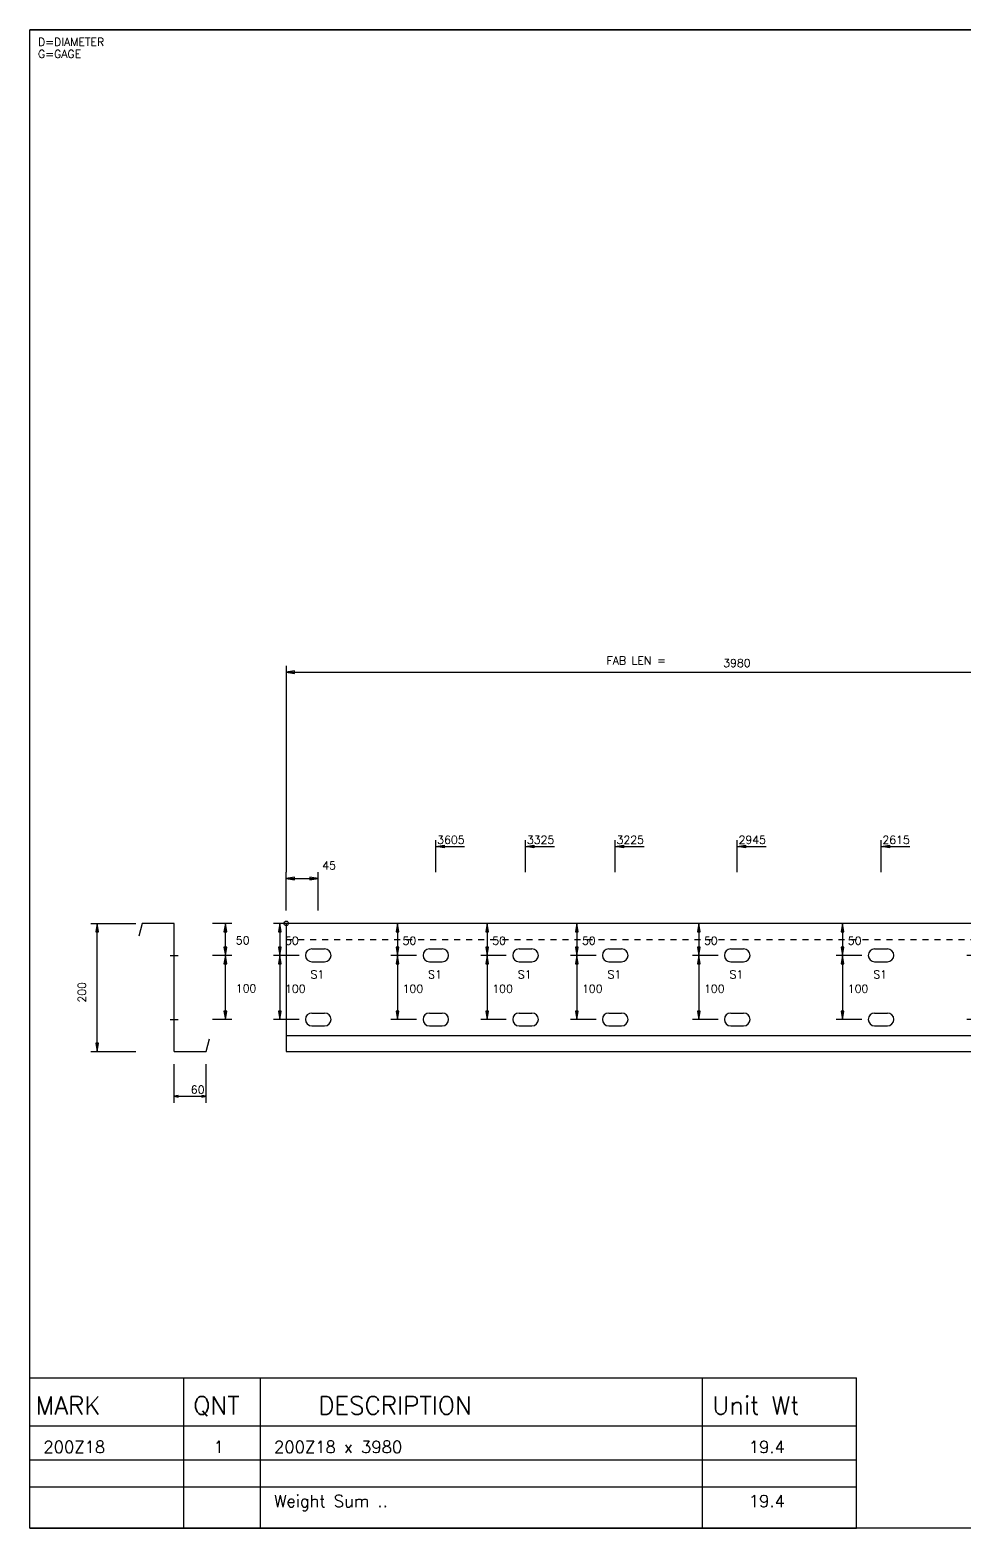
# Model space of a CAD drawing. Extents: x 0 to 428, y 0 to 297.
# Drawn here: x 0 to 185.2, y 0 to 297 of the extents above; entities that cross this region are included whole.
import ezdxf

# ---------------------------------------------------------------- set-up
doc = ezdxf.new("R2010")
doc.units = 0
doc.linetypes.add('CONTIN', pattern=[0])
doc.linetypes.add('DASHED', pattern=[2.38, 1.19, -1.19])
doc.layers.get('0').update_dxf_attribs({"linetype": 'CONTIN'})
for name, color, linetype in [('1', 7, 'CONTIN'), ('10', 7, 'CONTIN'), ('11', 7, 'CONTIN'), ('14', 7, 'CONTIN'), ('15', 6, 'CONTIN'), ('2', 7, 'CONTIN'), ('21', 7, 'CONTIN'), ('22', 7, 'CONTIN'), ('3', 1, 'CONTIN'), ('6', 4, 'CONTIN'), ('7', 3, 'DASHED')]:
    doc.layers.add(name, color=color, linetype=linetype)
doc.styles.add('SIMPLEX', font='SIMPLEX')

# ---------------------------------------------------------------- blocks, each defined once
blk = doc.blocks.new('CZEBORDR')
at = {"layer": '22'}
for p, q in [((0, 0), (0, 297)), ((0, 297), (420, 297)), ((420, 297), (420, 0)), ((420, 0), (0, 0))]:
    blk.add_line(p, q, dxfattribs=at)
blk = doc.blocks.new('LOGO')
at = {"linetype": 'CONTINUOUS'}
blk.add_line((0, 297), (-420, 297), dxfattribs=at)
at = {"layer": '14'}
for q in [(-420, 61.91), (-256.17, 0)]:
    blk.add_line((-420, 0), q, dxfattribs=at)
at = {"layer": '22'}
for p, q in [((-420, 0), (-420, 297)), ((0, 0), (-420, 0))]:
    blk.add_line(p, q, dxfattribs=at)
blk = doc.blocks.new('CZEBOLT')
at = {"layer": '21', "style": 'SIMPLEX'}
for s, p in [('D=DIAMETER', (0, 2.381)), ('G=GAGE', (0, 0))]:
    blk.add_text(s, height=1.587, dxfattribs=at).set_placement(p)
blk = doc.blocks.new('CZEPLATE')
at = {"layer": '14'}
for p, q in [((0, 29.766), (163.83, 29.766)), ((0, 0), (0, 29.766)), ((30.48, 0), (30.48, 29.766)), ((45.72, 0), (45.72, 29.766)), ((133.35, 0), (133.35, 29.766)), ((163.83, 0), (163.83, 29.766)), ((163.83, 0), (163.83, 29.766)), ((0, 20.241), (163.83, 20.241)), ((0, 13.543), (163.83, 13.543)), ((0, 8.186), (163.83, 8.186)), ((0, 0), (163.83, 0))]:
    blk.add_line(p, q, dxfattribs=at)
at = {"layer": '14', "style": 'SIMPLEX'}
for s, height, p in [('MARK', 3.572, (1.143, 22.527)), ('QNT', 3.572, (32.385, 22.527)), ('DESCRIPTION', 3.572, (57.15, 22.527)), ('Unit Wt', 3.572, (135.255, 22.527)), ('200Z18', 2.381, (2.667, 14.883)), ('  1', 2.381, (33.147, 14.883)), ('200Z18 x 3980', 2.381, (48.387, 14.883)), ('   19.4', 2.381, (137.16, 14.883)), ('Weight Sum ..', 2.381, (48.387, 4.167)), ('   19.4', 2.381, (137.16, 4.167))]:
    blk.add_text(s, height=height, dxfattribs=at).set_placement(p)
blk = doc.blocks.new('ZSECTN')
at = {"layer": '10'}
for p, q in [((-6.35, 25.4), (-6.985, 22.86)), ((0, 25.4), (-6.35, 25.4)), ((0, 0), (0, 25.4)), ((0, 0), (6.35, 0)), ((6.35, 0), (6.985, 2.54))]:
    blk.add_line(p, q, dxfattribs=at)
blk = doc.blocks.new('ARROW')
at = {"layer": '2'}
for p, q in [((0, 0), (-1.651, 0.275)), ((-1.651, 0.275), (-1.651, -0.275)), ((-1.651, -0.275), (0, 0))]:
    blk.add_line(p, q, dxfattribs=at)
blk = doc.blocks.new('TICK')
at = {"layer": '1'}
blk.add_line((-1.6, 0), (1.6, 0), dxfattribs=at)
blk = doc.blocks.new('CZESECTN')
at = {"layer": '2'}
for p, q in [((12.065, 55.88), (20.955, 55.88)), ((13.335, 30.48), (13.335, 55.88)), ((40.005, 55.88), (36.195, 55.88)), ((38.735, 49.53), (38.735, 55.88)), ((40.005, 49.53), (36.195, 49.53)), ((40.005, 49.53), (36.195, 49.53)), ((38.735, 36.83), (38.735, 49.53)), ((40.005, 36.83), (36.195, 36.83)), ((12.065, 30.48), (20.955, 30.48)), ((28.575, 20.32), (28.575, 27.94)), ((34.925, 20.32), (34.925, 27.94)), ((28.575, 21.59), (34.925, 21.59))]:
    blk.add_line(p, q, dxfattribs=at)
at = {"layer": '1'}
blk.add_blockref('ZSECTN', (28.575, 30.48), dxfattribs=at)
at = {"layer": '2'}
for p, rotation in [((13.335, 55.88), 90), ((38.735, 55.88), 90), ((38.735, 49.53), -90), ((38.735, 49.53), 90), ((38.735, 36.83), -90), ((13.335, 30.48), -90)]:
    blk.add_blockref('ARROW', p, dxfattribs=dict(at, rotation=rotation))
at = {"layer": '2', "xscale": 0.5, "yscale": 0.5, "zscale": 0.5, "rotation": 180}
blk.add_blockref('ARROW', (28.575, 21.59), dxfattribs=at)
at = {"layer": '2', "xscale": 0.5, "yscale": 0.5, "zscale": 0.5}
blk.add_blockref('ARROW', (34.925, 21.59), dxfattribs=at)
at = {"layer": '6', "xscale": 0.5, "yscale": 0.5, "zscale": 0.5}
for p in [(28.575, 49.53), (28.575, 36.83)]:
    blk.add_blockref('TICK', p, dxfattribs=at)
at = {"layer": '11', "style": 'SIMPLEX'}
for s, p in [('50', (40.799, 51.721)), ('100', (40.799, 42.196)), ('60', (31.888, 22.119))]:
    blk.add_text(s, height=1.587, dxfattribs=at).set_placement(p)
blk.add_text('200', height=1.587, rotation=90, dxfattribs=at).set_placement((11.093, 40.164))
blk = doc.blocks.new('MAG_CRCL')
at = {"layer": '15'}
blk.add_circle((0, 0), 0.889, dxfattribs=at)
blk = doc.blocks.new('WBSLOT')
at = {"layer": '6'}
for p, q in [((-1.27, 1.27), (1.27, 1.27)), ((-1.27, -1.27), (1.27, -1.27))]:
    blk.add_line(p, q, dxfattribs=at)
for centre, start, end in [((-1.27, 0), 90, 270), ((1.27, 0), 270, 90)]:
    blk.add_arc(centre, 1.27, start, end, dxfattribs=at)
blk = doc.blocks.new('CZEPIECE')
at = {"layer": '1'}
for p, q in [((394.6, 55.88), (50.8, 55.88)), ((50.8, 55.88), (50.8, 30.48)), ((394.6, 30.48), (394.6, 55.88)), ((50.8, 33.655), (394.6, 33.655)), ((50.8, 30.48), (394.6, 30.48))]:
    blk.add_line(p, q, dxfattribs=at)
at = {"layer": '2'}
for p, q in [((50.8, 106.934), (50.8, 66.04)), ((394.6, 106.934), (394.6, 66.04)), ((50.8, 105.664), (394.6, 105.664)), ((394.6, 92.71), (394.6, 85.09)), ((394.6, 91.44), (407.3, 91.44)), ((80.458, 66.04), (80.458, 72.39)), ((98.238, 66.04), (98.238, 72.39)), ((116.018, 66.04), (116.018, 72.39)), ((140.205, 66.04), (140.205, 72.39)), ((168.711, 66.04), (168.711, 72.39)), ((194.626, 66.04), (194.626, 72.39)), ((305.799, 66.04), (305.799, 72.39)), ((385.71, 66.04), (385.71, 72.39)), ((394.6, 66.04), (394.6, 72.39)), ((80.458, 71.12), (86.173, 71.12)), ((98.238, 71.12), (103.953, 71.12)), ((116.018, 71.12), (121.733, 71.12)), ((140.205, 71.12), (145.92, 71.12)), ((168.711, 71.12), (174.426, 71.12)), ((194.626, 71.12), (200.341, 71.12)), ((305.799, 71.12), (311.514, 71.12)), ((385.71, 71.12), (391.425, 71.12)), ((391.425, 71.12), (394.6, 71.12)), ((50.8, 58.42), (50.8, 66.04)), ((57.15, 58.42), (57.15, 66.04)), ((50.8, 64.77), (57.15, 64.77)), ((55.88, 55.88), (48.26, 55.88)), ((49.53, 55.88), (49.53, 49.53)), ((79.188, 55.88), (71.568, 55.88)), ((72.838, 55.88), (72.838, 49.53)), ((96.968, 55.88), (89.348, 55.88)), ((90.618, 55.88), (90.618, 49.53)), ((114.748, 55.88), (107.128, 55.88)), ((108.398, 55.88), (108.398, 49.53)), ((138.935, 55.88), (131.315, 55.88)), ((132.585, 55.88), (132.585, 49.53)), ((167.441, 55.88), (159.821, 55.88)), ((161.091, 55.88), (161.091, 49.53)), ((193.356, 55.88), (185.736, 55.88)), ((187.006, 55.88), (187.006, 49.53)), ((304.529, 55.88), (296.909, 55.88)), ((298.179, 55.88), (298.179, 49.53)), ((384.44, 55.88), (376.82, 55.88)), ((378.09, 55.88), (378.09, 49.53)), ((53.34, 49.53), (48.26, 49.53)), ((53.34, 49.53), (48.26, 49.53)), ((49.53, 49.53), (49.53, 36.83)), ((76.648, 49.53), (71.568, 49.53)), ((76.648, 49.53), (71.568, 49.53)), ((72.838, 49.53), (72.838, 36.83)), ((94.428, 49.53), (89.348, 49.53)), ((94.428, 49.53), (89.348, 49.53)), ((90.618, 49.53), (90.618, 36.83)), ((112.208, 49.53), (107.128, 49.53)), ((112.208, 49.53), (107.128, 49.53)), ((108.398, 49.53), (108.398, 36.83)), ((136.395, 49.53), (131.315, 49.53)), ((136.395, 49.53), (131.315, 49.53)), ((132.585, 49.53), (132.585, 36.83)), ((164.901, 49.53), (159.821, 49.53)), ((164.901, 49.53), (159.821, 49.53)), ((161.091, 49.53), (161.091, 36.83)), ((190.816, 49.53), (185.736, 49.53)), ((190.816, 49.53), (185.736, 49.53)), ((187.006, 49.53), (187.006, 36.83)), ((301.989, 49.53), (296.909, 49.53)), ((301.989, 49.53), (296.909, 49.53)), ((298.179, 49.53), (298.179, 36.83)), ((381.9, 49.53), (376.82, 49.53)), ((381.9, 49.53), (376.82, 49.53)), ((378.09, 49.53), (378.09, 36.83)), ((53.34, 36.83), (48.26, 36.83)), ((76.648, 36.83), (71.568, 36.83)), ((94.428, 36.83), (89.348, 36.83)), ((112.208, 36.83), (107.128, 36.83)), ((136.395, 36.83), (131.315, 36.83)), ((164.901, 36.83), (159.821, 36.83)), ((190.816, 36.83), (185.736, 36.83)), ((301.989, 36.83), (296.909, 36.83)), ((381.9, 36.83), (376.82, 36.83))]:
    blk.add_line(p, q, dxfattribs=at)
at = {"layer": '7'}
blk.add_line((50.8, 52.705), (394.6, 52.705), dxfattribs=at)
at = {"rotation": 180}
blk.add_blockref('ARROW', (394.6, 91.44), dxfattribs=at)
at = {"layer": '1', "xscale": -1}
for p in [(80.458, 71.12), (98.238, 71.12), (116.018, 71.12), (140.205, 71.12), (168.711, 71.12), (194.626, 71.12), (305.799, 71.12), (385.71, 71.12)]:
    blk.add_blockref('ARROW', p, dxfattribs=at)
at = {"layer": '15', "xscale": 0.5, "yscale": 0.5, "zscale": 0.5}
for p in [(50.8, 55.88), (394.6, 55.88)]:
    blk.add_blockref('MAG_CRCL', p, dxfattribs=at)
at = {"layer": '2'}
for p, rotation in [((50.8, 105.664), 180), ((50.8, 64.77), 180), ((49.53, 55.88), 90), ((72.838, 55.88), 90), ((90.618, 55.88), 90), ((108.398, 55.88), 90), ((132.585, 55.88), 90), ((161.091, 55.88), 90), ((187.006, 55.88), 90), ((298.179, 55.88), 90), ((378.09, 55.88), 90), ((49.53, 49.53), -90), ((72.838, 49.53), -90), ((90.618, 49.53), -90), ((108.398, 49.53), -90), ((132.585, 49.53), -90), ((161.091, 49.53), -90), ((187.006, 49.53), -90), ((298.179, 49.53), -90), ((378.09, 49.53), -90), ((49.53, 49.53), 90), ((72.838, 49.53), 90), ((90.618, 49.53), 90), ((108.398, 49.53), 90), ((132.585, 49.53), 90), ((161.091, 49.53), 90), ((187.006, 49.53), 90), ((298.179, 49.53), 90), ((378.09, 49.53), 90), ((49.53, 36.83), -90), ((72.838, 36.83), -90), ((90.618, 36.83), -90), ((108.398, 36.83), -90), ((132.585, 36.83), -90), ((161.091, 36.83), -90), ((187.006, 36.83), -90), ((298.179, 36.83), -90), ((378.09, 36.83), -90)]:
    blk.add_blockref('ARROW', p, dxfattribs=dict(at, rotation=rotation))
for p in [(394.6, 105.664), (57.15, 64.77)]:
    blk.add_blockref('ARROW', p, dxfattribs=at)
at = {"layer": '2', "xscale": -1, "rotation": 180}
blk.add_blockref('ARROW', (394.6, 71.12), dxfattribs=at)
at = {"layer": '6'}
for p in [(57.15, 49.53), (80.458, 49.53), (98.238, 49.53), (116.018, 49.53), (140.205, 49.53), (168.711, 49.53), (194.626, 49.53), (305.799, 49.53), (385.71, 49.53), (57.15, 36.83), (80.458, 36.83), (98.238, 36.83), (116.018, 36.83), (140.205, 36.83), (168.711, 36.83), (194.626, 36.83), (305.799, 36.83), (385.71, 36.83)]:
    blk.add_blockref('WBSLOT', p, dxfattribs=at)
at = {"layer": '11', "style": 'SIMPLEX'}
for s, p in [('3980', (137.425, 106.701)), ('3605', (80.723, 71.649)), ('3325', (98.503, 71.649)), ('3225', (116.283, 71.649)), ('2945', (140.47, 71.649)), ('2615', (168.976, 71.649)), ('2315', (194.891, 71.649)), ('1028', (306.064, 71.649)), ('45', (385.975, 71.649)), ('45', (57.944, 66.58)), ('50', (50.557, 51.647)), ('50', (73.865, 51.647)), ('50', (91.645, 51.647)), ('50', (109.425, 51.647)), ('50', (133.612, 51.647)), ('50', (162.118, 51.647)), ('50', (188.033, 51.647)), ('50', (299.206, 51.647)), ('50', (379.117, 51.647)), ('100', (50.557, 42.122)), ('100', (73.865, 42.122)), ('100', (91.645, 42.122)), ('100', (109.425, 42.122)), ('100', (133.612, 42.122)), ('100', (162.118, 42.122)), ('100', (188.033, 42.122)), ('100', (299.206, 42.122)), ('100', (379.117, 42.122))]:
    blk.add_text(s, height=1.587, dxfattribs=at).set_placement(p)
at = {"layer": '2', "style": 'SIMPLEX'}
for s, p in [('FAB LEN =', (114.3, 107.188)), ('TAPE', (395.87, 91.694))]:
    blk.add_text(s, height=1.587, dxfattribs=at).set_placement(p)
at = {"layer": '3', "style": 'SIMPLEX'}
for s, p in [('S1', (55.626, 44.958)), ('S1', (78.934, 44.958)), ('S1', (96.714, 44.958)), ('S1', (114.494, 44.958)), ('S1', (138.681, 44.958)), ('S1', (167.187, 44.958)), ('S1', (193.102, 44.958)), ('S1', (304.275, 44.958)), ('S1', (384.186, 44.958)), ('200Z18', (217.938, 42.386))]:
    blk.add_text(s, height=1.587, dxfattribs=at).set_placement(p)

msp = doc.modelspace()

# ---------------------------------------------------------------- block references
for name, p in [('CZEPIECE', (0, 64)), ('CZESECTN', (0, 64)), ('CZEPLATE', (0, 0))]:
    msp.add_blockref(name, p)
at = {"layer": '1'}
for name, p in [('CZEBORDR', (0, 0)), ('CZEBOLT', (1.587, 291.444))]:
    msp.add_blockref(name, p, dxfattribs=at)
at = {"layer": '2'}
msp.add_blockref('LOGO', (420, 0), dxfattribs=at)

doc.saveas('drawing.dxf')
